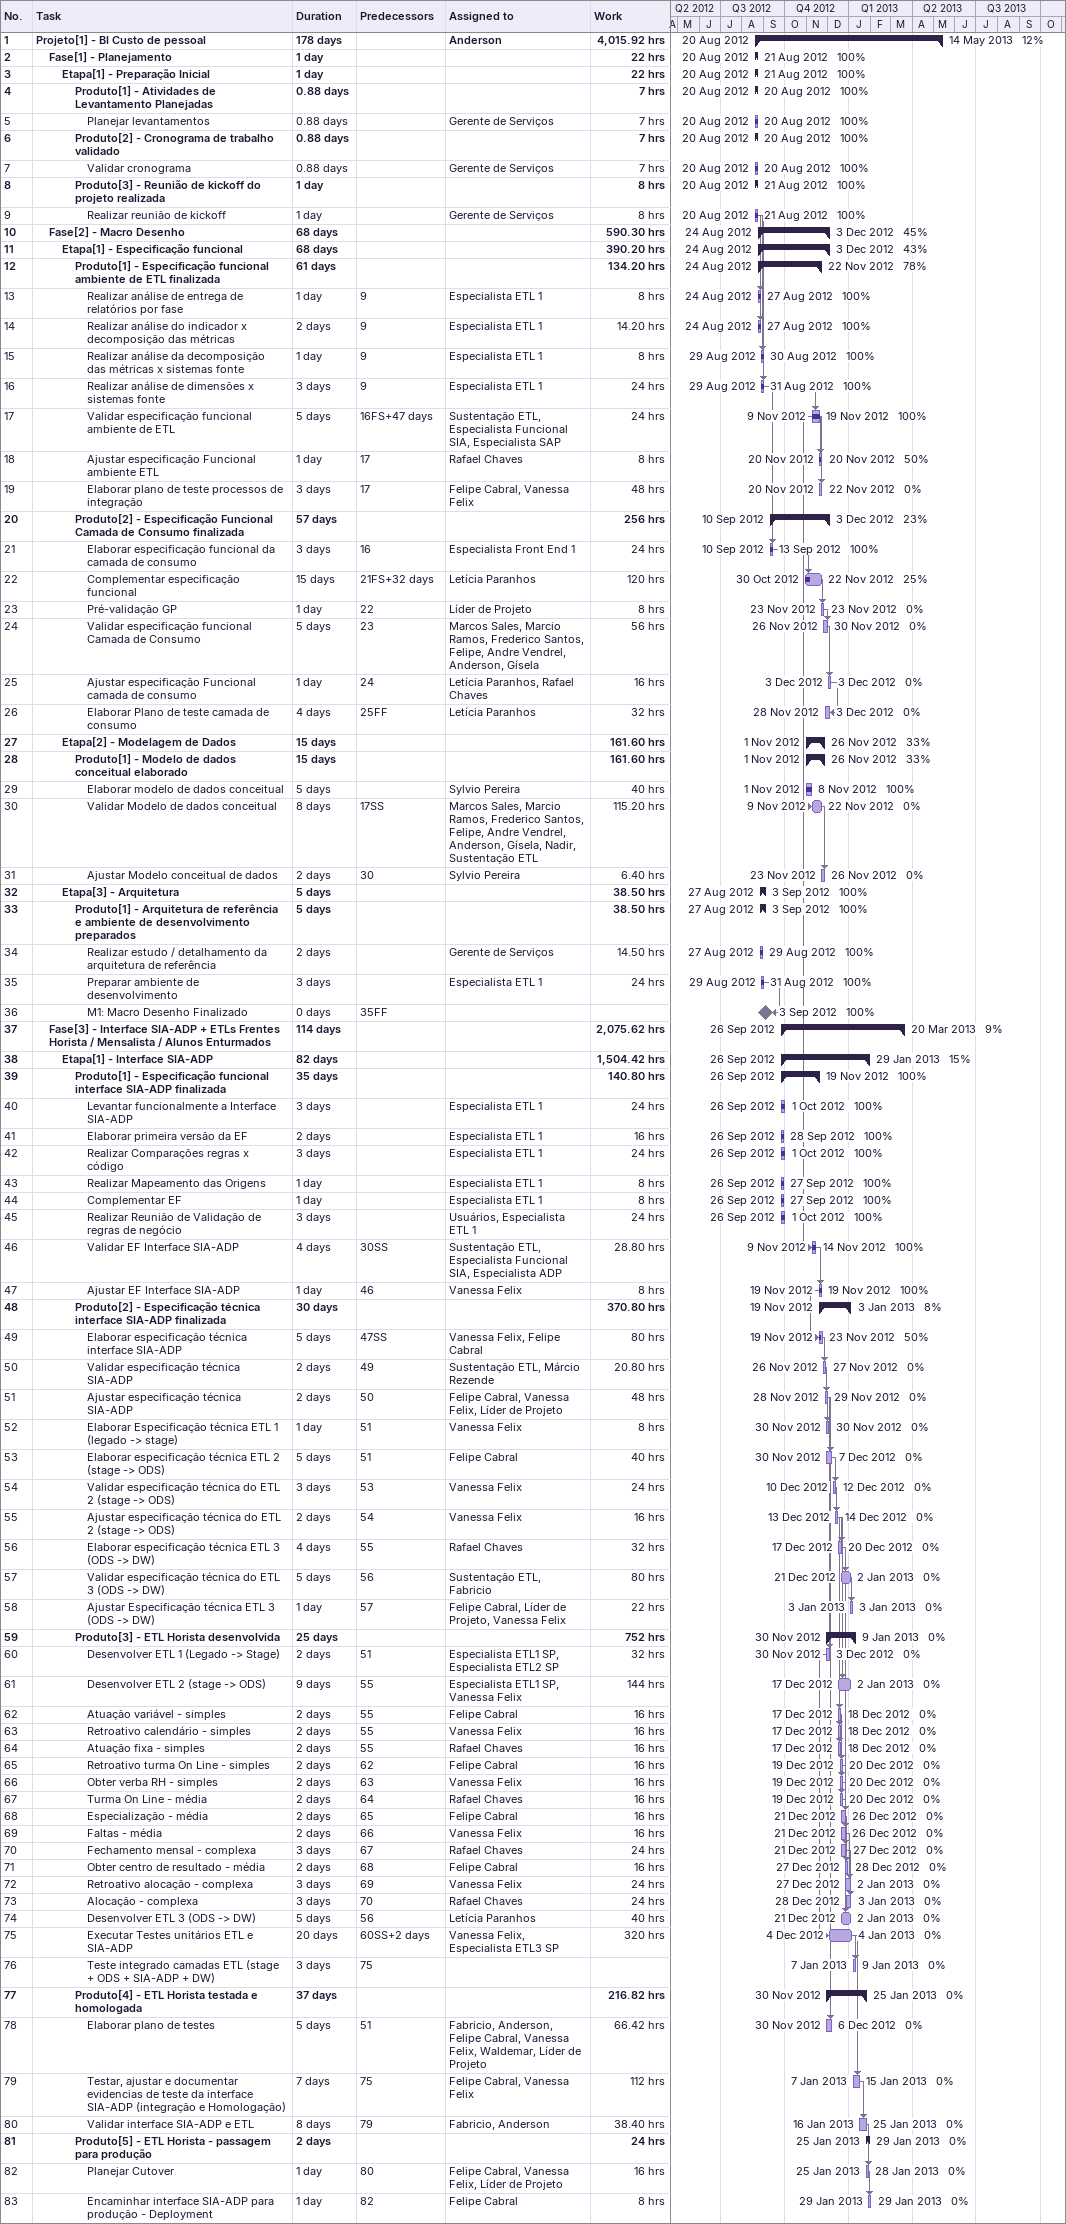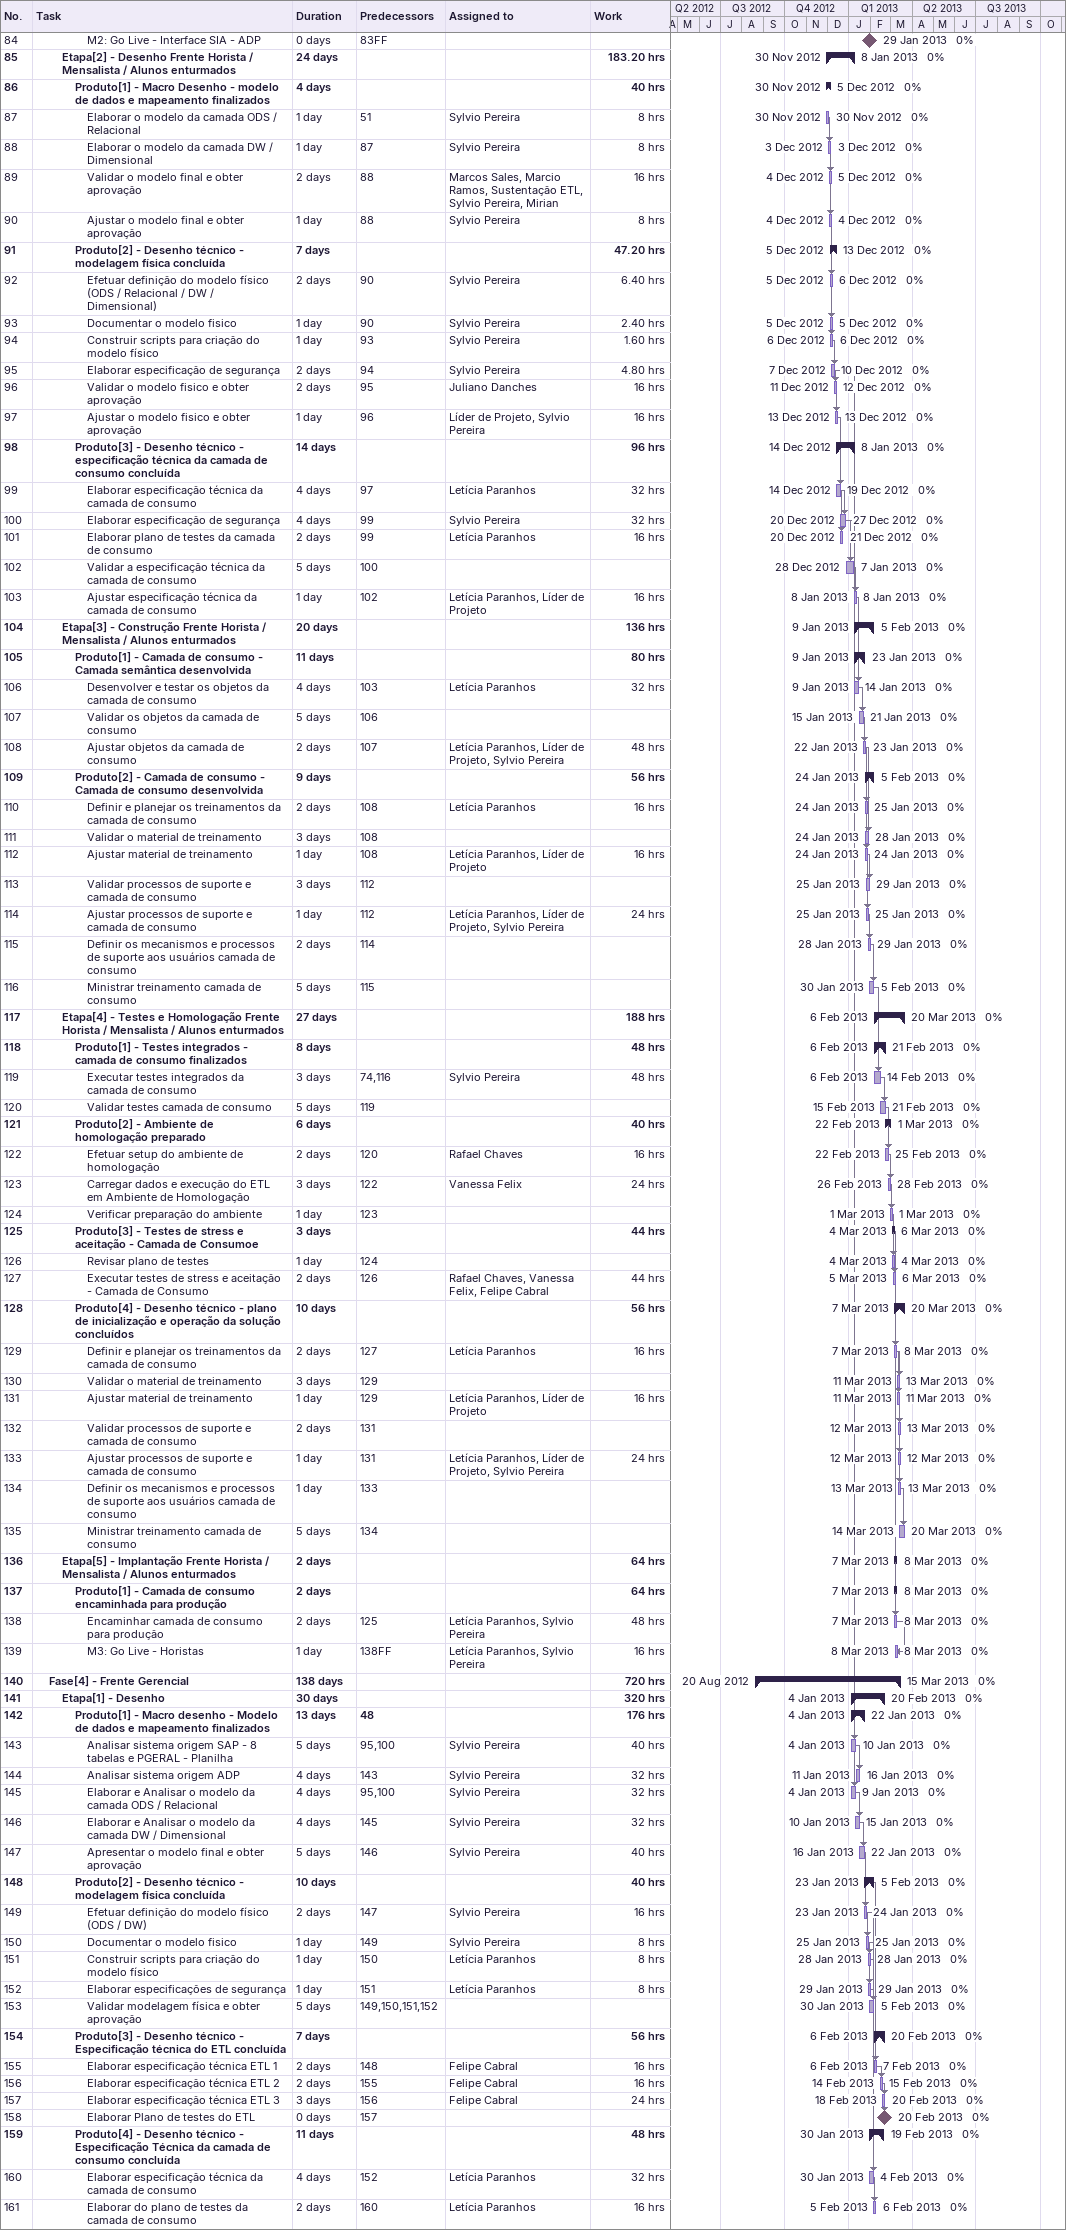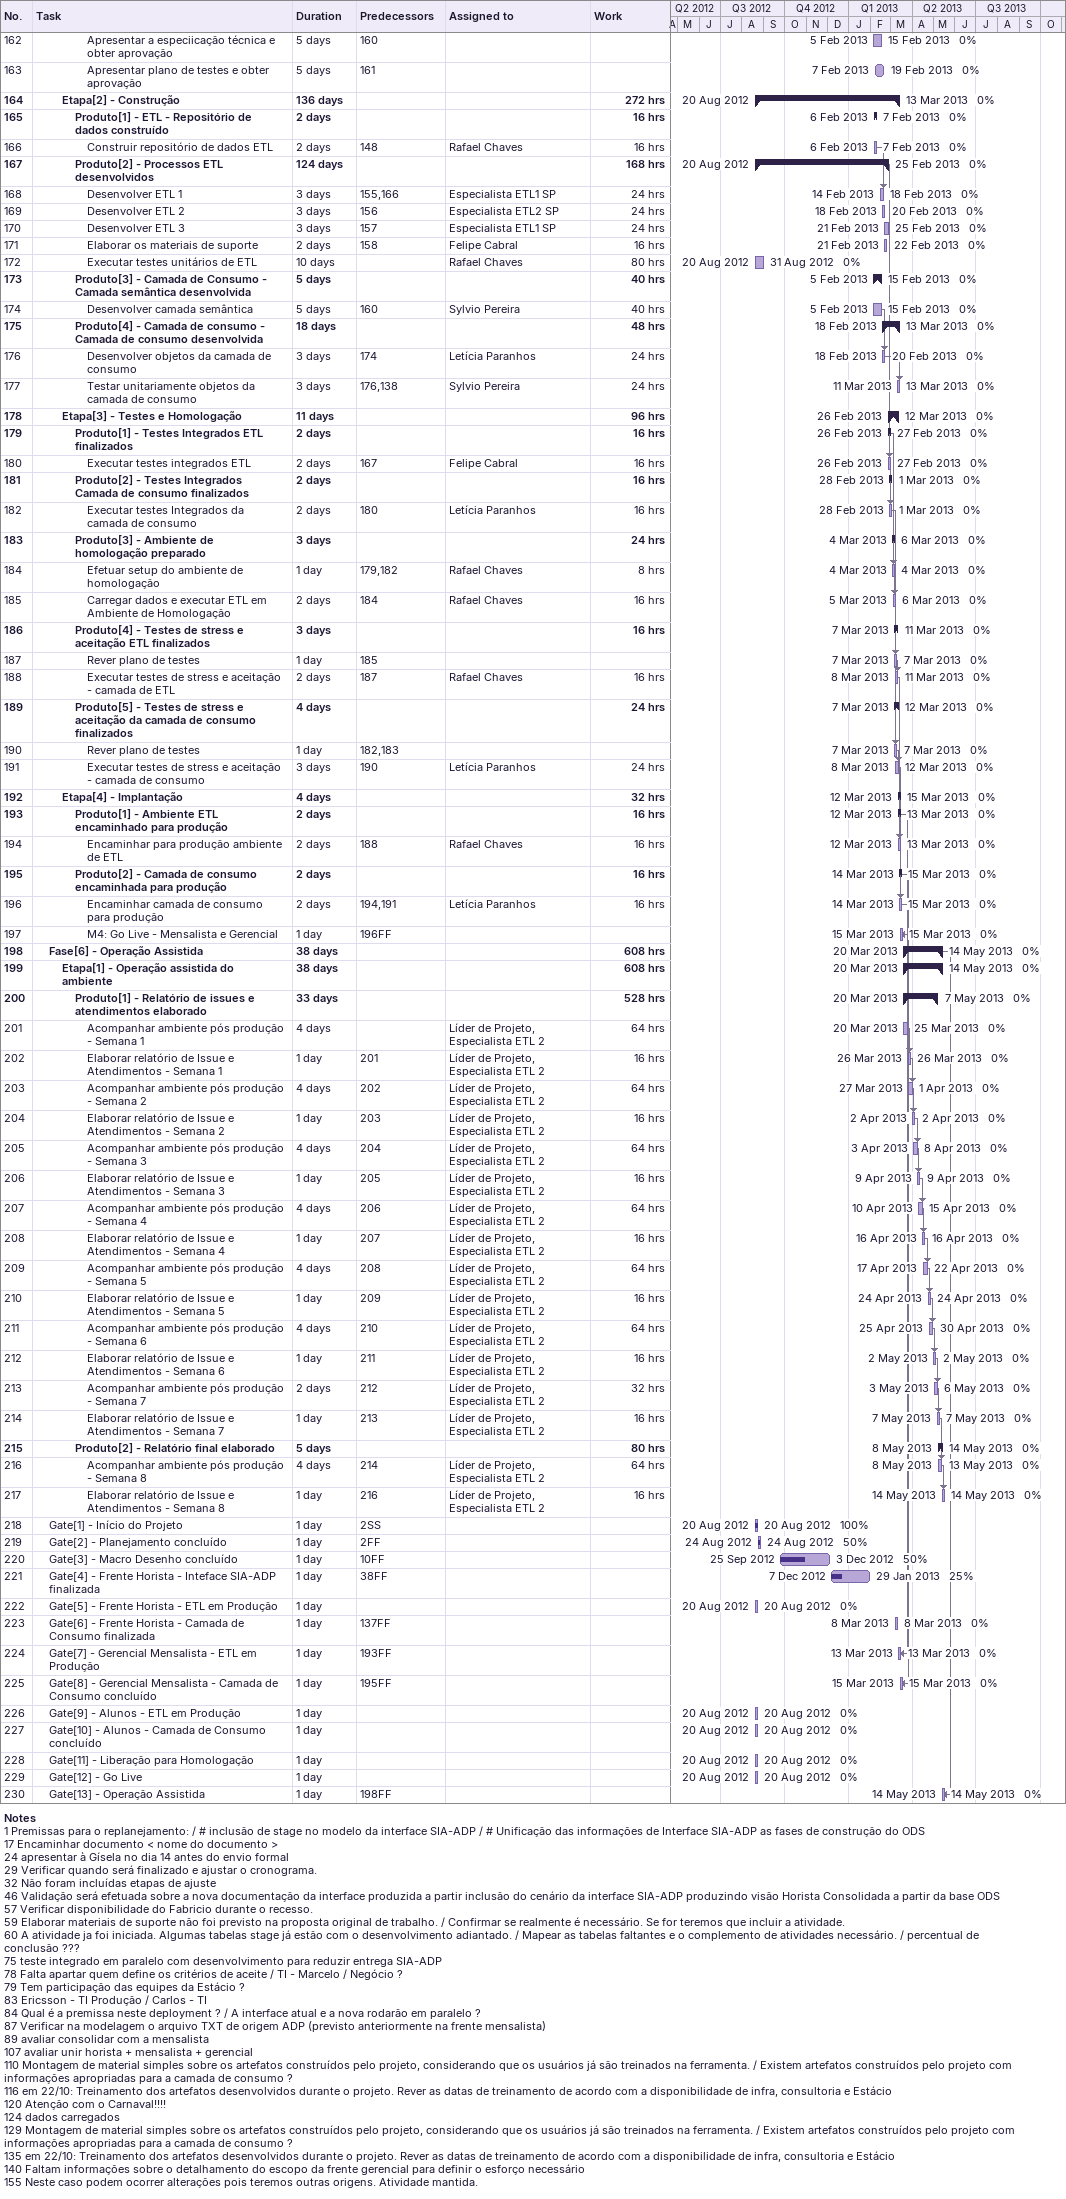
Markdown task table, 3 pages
| ID | Level | Task | Duration | Start | Finish | Predecessors | Resources | % complete | Work (h) |
|---|---|---|---|---|---|---|---|---|---|
| 1 | 1 | **Projeto[1] - BI Custo de pessoal** | 178d | 2012-08-20 | 2013-05-14 |  | Anderson | 12 | 4015.92 |
| 2 | 2 | **Fase[1] - Planejamento** | 1d | 2012-08-20 | 2012-08-21 |  |  | 100 | 22 |
| 3 | 3 | **Etapa[1] - Preparação Inicial** | 1d | 2012-08-20 | 2012-08-21 |  |  | 100 | 22 |
| 4 | 4 | **Produto[1] - Atividades de Levantamento Planejadas** | 0.88d | 2012-08-20 | 2012-08-20 |  |  | 100 | 7 |
| 5 | 5 | Planejar levantamentos | 0.88d | 2012-08-20 | 2012-08-20 |  | Gerente de Serviços | 100 | 7 |
| 6 | 4 | **Produto[2] - Cronograma de trabalho validado** | 0.88d | 2012-08-20 | 2012-08-20 |  |  | 100 | 7 |
| 7 | 5 | Validar cronograma | 0.88d | 2012-08-20 | 2012-08-20 |  | Gerente de Serviços | 100 | 7 |
| 8 | 4 | **Produto[3] - Reunião de kickoff do projeto realizada** | 1d | 2012-08-20 | 2012-08-21 |  |  | 100 | 8 |
| 9 | 5 | Realizar reunião de kickoff | 1d | 2012-08-20 | 2012-08-21 |  | Gerente de Serviços | 100 | 8 |
| 10 | 2 | **Fase[2] - Macro Desenho** | 68d | 2012-08-24 | 2012-12-03 |  |  | 45 | 590.30 |
| 11 | 3 | **Etapa[1] - Especificação funcional** | 68d | 2012-08-24 | 2012-12-03 |  |  | 43 | 390.20 |
| 12 | 4 | **Produto[1] - Especificação funcional ambiente de ETL finalizada** | 61d | 2012-08-24 | 2012-11-22 |  |  | 78 | 134.20 |
| 13 | 5 | Realizar análise de entrega de relatórios por fase | 1d | 2012-08-24 | 2012-08-27 | 9 | Especialista ETL 1 | 100 | 8 |
| 14 | 5 | Realizar análise do indicador x decomposição das métricas | 2d | 2012-08-24 | 2012-08-27 | 9 | Especialista ETL 1 | 100 | 14.20 |
| 15 | 5 | Realizar análise da decomposição das métricas x sistemas fonte | 1d | 2012-08-29 | 2012-08-30 | 9 | Especialista ETL 1 | 100 | 8 |
| 16 | 5 | Realizar análise de dimensões x sistemas fonte | 3d | 2012-08-29 | 2012-08-31 | 9 | Especialista ETL 1 | 100 | 24 |
| 17 | 5 | Validar especificação funcional ambiente de ETL | 5d | 2012-11-09 | 2012-11-19 | 16FS+47d | Sustentação ETL, Especialista Funcional SIA, Especialista SAP | 100 | 24 |
| 18 | 5 | Ajustar especificação Funcional ambiente ETL | 1d | 2012-11-20 | 2012-11-20 | 17 | Rafael Chaves | 50 | 8 |
| 19 | 5 | Elaborar plano de teste processos de integração | 3d | 2012-11-20 | 2012-11-22 | 17 | Felipe Cabral, Vanessa Felix | 0 | 48 |
| 20 | 4 | **Produto[2] - Especificação Funcional Camada de Consumo finalizada** | 57d | 2012-09-10 | 2012-12-03 |  |  | 23 | 256 |
| 21 | 5 | Elaborar especificação funcional da camada de consumo | 3d | 2012-09-10 | 2012-09-13 | 16 | Especialista Front End 1 | 100 | 24 |
| 22 | 5 | Complementar especificação funcional | 15d | 2012-10-30 | 2012-11-22 | 21FS+32d | Letícia Paranhos | 25 | 120 |
| 23 | 5 | Pré-validação GP | 1d | 2012-11-23 | 2012-11-23 | 22 | Líder de Projeto | 0 | 8 |
| 24 | 5 | Validar especificação funcional Camada de Consumo | 5d | 2012-11-26 | 2012-11-30 | 23 | Marcos Sales, Marcio Ramos, Frederico Santos, Felipe, Andre Vendrel, Anderson, Gísela | 0 | 56 |
| 25 | 5 | Ajustar especificação Funcional camada de consumo | 1d | 2012-12-03 | 2012-12-03 | 24 | Letícia Paranhos, Rafael Chaves | 0 | 16 |
| 26 | 5 | Elaborar Plano de teste camada de consumo | 4d | 2012-11-28 | 2012-12-03 | 25FF | Letícia Paranhos | 0 | 32 |
| 27 | 3 | **Etapa[2] - Modelagem de Dados** | 15d | 2012-11-01 | 2012-11-26 |  |  | 33 | 161.60 |
| 28 | 4 | **Produto[1] - Modelo de dados conceitual elaborado** | 15d | 2012-11-01 | 2012-11-26 |  |  | 33 | 161.60 |
| 29 | 5 | Elaborar modelo de dados conceitual | 5d | 2012-11-01 | 2012-11-08 |  | Sylvio Pereira | 100 | 40 |
| 30 | 5 | Validar Modelo de dados conceitual | 8d | 2012-11-09 | 2012-11-22 | 17SS | Marcos Sales, Marcio Ramos, Frederico Santos, Felipe, Andre Vendrel, Anderson, Gísela, Nadir, Sustentação ETL | 0 | 115.20 |
| 31 | 5 | Ajustar Modelo conceitual de dados | 2d | 2012-11-23 | 2012-11-26 | 30 | Sylvio Pereira | 0 | 6.40 |
| 32 | 3 | **Etapa[3] - Arquitetura** | 5d | 2012-08-27 | 2012-09-03 |  |  | 100 | 38.50 |
| 33 | 4 | **Produto[1] - Arquitetura de referência e ambiente de desenvolvimento preparados** | 5d | 2012-08-27 | 2012-09-03 |  |  | 100 | 38.50 |
| 34 | 5 | Realizar estudo / detalhamento da arquitetura de referência | 2d | 2012-08-27 | 2012-08-29 |  | Gerente de Serviços | 100 | 14.50 |
| 35 | 5 | Preparar ambiente de desenvolvimento | 3d | 2012-08-29 | 2012-08-31 |  | Especialista ETL 1 | 100 | 24 |
| 36 | 5 | M1: Macro Desenho Finalizado | 0d | 2012-09-03 | 2012-09-03 | 35FF |  | 100 |  |
| 37 | 2 | **Fase[3] - Interface SIA-ADP + ETLs Frentes Horista / Mensalista / Alunos Enturmados** | 114d | 2012-09-26 | 2013-03-20 |  |  | 9 | 2075.62 |
| 38 | 3 | **Etapa[1] - Interface SIA-ADP** | 82d | 2012-09-26 | 2013-01-29 |  |  | 15 | 1504.42 |
| 39 | 4 | **Produto[1] - Especificação funcional interface SIA-ADP finalizada** | 35d | 2012-09-26 | 2012-11-19 |  |  | 100 | 140.80 |
| 40 | 5 | Levantar funcionalmente a Interface SIA-ADP | 3d | 2012-09-26 | 2012-10-01 |  | Especialista ETL 1 | 100 | 24 |
| 41 | 5 | Elaborar primeira versão da EF | 2d | 2012-09-26 | 2012-09-28 |  | Especialista ETL 1 | 100 | 16 |
| 42 | 5 | Realizar Comparações regras x código | 3d | 2012-09-26 | 2012-10-01 |  | Especialista ETL 1 | 100 | 24 |
| 43 | 5 | Realizar Mapeamento das Origens | 1d | 2012-09-26 | 2012-09-27 |  | Especialista ETL 1 | 100 | 8 |
| 44 | 5 | Complementar EF | 1d | 2012-09-26 | 2012-09-27 |  | Especialista ETL 1 | 100 | 8 |
| 45 | 5 | Realizar Reunião de Validação de regras de negócio | 3d | 2012-09-26 | 2012-10-01 |  | Usuários, Especialista ETL 1 | 100 | 24 |
| 46 | 5 | Validar EF Interface SIA-ADP | 4d | 2012-11-09 | 2012-11-14 | 30SS | Sustentação ETL, Especialista Funcional SIA, Especialista ADP | 100 | 28.80 |
| 47 | 5 | Ajustar EF Interface SIA-ADP | 1d | 2012-11-19 | 2012-11-19 | 46 | Vanessa Felix | 100 | 8 |
| 48 | 4 | **Produto[2] - Especificação técnica interface SIA-ADP finalizada** | 30d | 2012-11-19 | 2013-01-03 |  |  | 8 | 370.80 |
| 49 | 5 | Elaborar especificação técnica interface SIA-ADP | 5d | 2012-11-19 | 2012-11-23 | 47SS | Vanessa Felix, Felipe Cabral | 50 | 80 |
| 50 | 5 | Validar especificação técnica SIA-ADP | 2d | 2012-11-26 | 2012-11-27 | 49 | Sustentação ETL, Márcio Rezende | 0 | 20.80 |
| 51 | 5 | Ajustar especificação técnica SIA-ADP | 2d | 2012-11-28 | 2012-11-29 | 50 | Felipe Cabral, Vanessa Felix, Líder de Projeto | 0 | 48 |
| 52 | 5 | Elaborar Especificação técnica ETL 1 (legado -> stage) | 1d | 2012-11-30 | 2012-11-30 | 51 | Vanessa Felix | 0 | 8 |
| 53 | 5 | Elaborar especificação técnica ETL 2 (stage -> ODS) | 5d | 2012-11-30 | 2012-12-07 | 51 | Felipe Cabral | 0 | 40 |
| 54 | 5 | Validar especificação técnica do ETL 2 (stage -> ODS) | 3d | 2012-12-10 | 2012-12-12 | 53 | Vanessa Felix | 0 | 24 |
| 55 | 5 | Ajustar especificação técnica do ETL 2 (stage -> ODS) | 2d | 2012-12-13 | 2012-12-14 | 54 | Vanessa Felix | 0 | 16 |
| 56 | 5 | Elaborar especificação técnica ETL 3 (ODS -> DW) | 4d | 2012-12-17 | 2012-12-20 | 55 | Rafael Chaves | 0 | 32 |
| 57 | 5 | Validar especificação técnica do ETL 3 (ODS -> DW) | 5d | 2012-12-21 | 2013-01-02 | 56 | Sustentação ETL, Fabricio | 0 | 80 |
| 58 | 5 | Ajustar Especificação técnica ETL 3 (ODS -> DW) | 1d | 2013-01-03 | 2013-01-03 | 57 | Felipe Cabral, Líder de Projeto, Vanessa Felix | 0 | 22 |
| 59 | 4 | **Produto[3] - ETL Horista desenvolvida** | 25d | 2012-11-30 | 2013-01-09 |  |  | 0 | 752 |
| 60 | 5 | Desenvolver ETL 1 (Legado -> Stage) | 2d | 2012-11-30 | 2012-12-03 | 51 | Especialista ETL1 SP, Especialista ETL2 SP | 0 | 32 |
| 61 | 5 | Desenvolver ETL 2 (stage -> ODS) | 9d | 2012-12-17 | 2013-01-02 | 55 | Especialista ETL1 SP, Vanessa Felix | 0 | 144 |
| 62 | 5 | Atuação variável - simples | 2d | 2012-12-17 | 2012-12-18 | 55 | Felipe Cabral | 0 | 16 |
| 63 | 5 | Retroativo calendário - simples | 2d | 2012-12-17 | 2012-12-18 | 55 | Vanessa Felix | 0 | 16 |
| 64 | 5 | Atuação fixa - simples | 2d | 2012-12-17 | 2012-12-18 | 55 | Rafael Chaves | 0 | 16 |
| 65 | 5 | Retroativo turma On Line - simples | 2d | 2012-12-19 | 2012-12-20 | 62 | Felipe Cabral | 0 | 16 |
| 66 | 5 | Obter verba RH - simples | 2d | 2012-12-19 | 2012-12-20 | 63 | Vanessa Felix | 0 | 16 |
| 67 | 5 | Turma On Line - média | 2d | 2012-12-19 | 2012-12-20 | 64 | Rafael Chaves | 0 | 16 |
| 68 | 5 | Especialização - média | 2d | 2012-12-21 | 2012-12-26 | 65 | Felipe Cabral | 0 | 16 |
| 69 | 5 | Faltas - média | 2d | 2012-12-21 | 2012-12-26 | 66 | Vanessa Felix | 0 | 16 |
| 70 | 5 | Fechamento mensal - complexa | 3d | 2012-12-21 | 2012-12-27 | 67 | Rafael Chaves | 0 | 24 |
| 71 | 5 | Obter centro de resultado - média | 2d | 2012-12-27 | 2012-12-28 | 68 | Felipe Cabral | 0 | 16 |
| 72 | 5 | Retroativo alocação - complexa | 3d | 2012-12-27 | 2013-01-02 | 69 | Vanessa Felix | 0 | 24 |
| 73 | 5 | Alocação - complexa | 3d | 2012-12-28 | 2013-01-03 | 70 | Rafael Chaves | 0 | 24 |
| 74 | 5 | Desenvolver ETL 3 (ODS -> DW) | 5d | 2012-12-21 | 2013-01-02 | 56 | Letícia Paranhos | 0 | 40 |
| 75 | 5 | Executar Testes unitários ETL e SIA-ADP | 20d | 2012-12-04 | 2013-01-04 | 60SS+2d | Vanessa Felix, Especialista ETL3 SP | 0 | 320 |
| 76 | 5 | Teste integrado camadas ETL (stage + ODS + SIA-ADP + DW) | 3d | 2013-01-07 | 2013-01-09 | 75 |  | 0 |  |
| 77 | 4 | **Produto[4] - ETL Horista testada e homologada** | 37d | 2012-11-30 | 2013-01-25 |  |  | 0 | 216.82 |
| 78 | 5 | Elaborar plano de testes | 5d | 2012-11-30 | 2012-12-06 | 51 | Fabricio, Anderson, Felipe Cabral, Vanessa Felix, Waldemar, Líder de Projeto | 0 | 66.42 |
| 79 | 5 | Testar, ajustar e documentar evidencias de teste da interface SIA-ADP (integração e Homologação) | 7d | 2013-01-07 | 2013-01-15 | 75 | Felipe Cabral, Vanessa Felix | 0 | 112 |
| 80 | 5 | Validar interface SIA-ADP e ETL | 8d | 2013-01-16 | 2013-01-25 | 79 | Fabricio, Anderson | 0 | 38.40 |
| 81 | 4 | **Produto[5] - ETL Horista - passagem para produção** | 2d | 2013-01-25 | 2013-01-29 |  |  | 0 | 24 |
| 82 | 5 | Planejar Cutover | 1d | 2013-01-25 | 2013-01-28 | 80 | Felipe Cabral, Vanessa Felix, Líder de Projeto | 0 | 16 |
| 83 | 5 | Encaminhar interface SIA-ADP para produção - Deployment | 1d | 2013-01-29 | 2013-01-29 | 82 | Felipe Cabral | 0 | 8 |
| 84 | 5 | M2: Go Live - Interface SIA - ADP | 0d | 2013-01-29 | 2013-01-29 | 83FF |  | 0 |  |
| 85 | 3 | **Etapa[2] - Desenho Frente Horista / Mensalista / Alunos enturmados** | 24d | 2012-11-30 | 2013-01-08 |  |  | 0 | 183.20 |
| 86 | 4 | **Produto[1] - Macro Desenho - modelo de dados e mapeamento finalizados** | 4d | 2012-11-30 | 2012-12-05 |  |  | 0 | 40 |
| 87 | 5 | Elaborar o modelo da camada ODS / Relacional | 1d | 2012-11-30 | 2012-11-30 | 51 | Sylvio Pereira | 0 | 8 |
| 88 | 5 | Elaborar o modelo da camada DW / Dimensional | 1d | 2012-12-03 | 2012-12-03 | 87 | Sylvio Pereira | 0 | 8 |
| 89 | 5 | Validar o modelo final e obter aprovação | 2d | 2012-12-04 | 2012-12-05 | 88 | Marcos Sales, Marcio Ramos, Sustentação ETL, Sylvio Pereira, Mirian | 0 | 16 |
| 90 | 5 | Ajustar o modelo final e obter aprovação | 1d | 2012-12-04 | 2012-12-04 | 88 | Sylvio Pereira | 0 | 8 |
| 91 | 4 | **Produto[2] - Desenho técnico - modelagem física concluída** | 7d | 2012-12-05 | 2012-12-13 |  |  | 0 | 47.20 |
| 92 | 5 | Efetuar definição do modelo físico (ODS / Relacional / DW / Dimensional) | 2d | 2012-12-05 | 2012-12-06 | 90 | Sylvio Pereira | 0 | 6.40 |
| 93 | 5 | Documentar o modelo fisico | 1d | 2012-12-05 | 2012-12-05 | 90 | Sylvio Pereira | 0 | 2.40 |
| 94 | 5 | Construir scripts para criação do modelo físico | 1d | 2012-12-06 | 2012-12-06 | 93 | Sylvio Pereira | 0 | 1.60 |
| 95 | 5 | Elaborar especificação de segurança | 2d | 2012-12-07 | 2012-12-10 | 94 | Sylvio Pereira | 0 | 4.80 |
| 96 | 5 | Validar o modelo fisico e obter aprovação | 2d | 2012-12-11 | 2012-12-12 | 95 | Juliano Danches | 0 | 16 |
| 97 | 5 | Ajustar o modelo fisico e obter aprovação | 1d | 2012-12-13 | 2012-12-13 | 96 | Líder de Projeto, Sylvio Pereira | 0 | 16 |
| 98 | 4 | **Produto[3] - Desenho técnico - especificação técnica da camada de consumo concluída** | 14d | 2012-12-14 | 2013-01-08 |  |  | 0 | 96 |
| 99 | 5 | Elaborar especificação técnica da camada de consumo | 4d | 2012-12-14 | 2012-12-19 | 97 | Letícia Paranhos | 0 | 32 |
| 100 | 5 | Elaborar especificação de segurança | 4d | 2012-12-20 | 2012-12-27 | 99 | Sylvio Pereira | 0 | 32 |
| 101 | 5 | Elaborar plano de testes da camada de consumo | 2d | 2012-12-20 | 2012-12-21 | 99 | Letícia Paranhos | 0 | 16 |
| 102 | 5 | Validar a especificação técnica da camada de consumo | 5d | 2012-12-28 | 2013-01-07 | 100 |  | 0 |  |
| 103 | 5 | Ajustar especificação técnica da camada de consumo | 1d | 2013-01-08 | 2013-01-08 | 102 | Letícia Paranhos, Líder de Projeto | 0 | 16 |
| 104 | 3 | **Etapa[3] - Construção Frente Horista / Mensalista / Alunos enturmados** | 20d | 2013-01-09 | 2013-02-05 |  |  | 0 | 136 |
| 105 | 4 | **Produto[1] - Camada de consumo - Camada semântica desenvolvida** | 11d | 2013-01-09 | 2013-01-23 |  |  | 0 | 80 |
| 106 | 5 | Desenvolver e testar os objetos da camada de consumo | 4d | 2013-01-09 | 2013-01-14 | 103 | Letícia Paranhos | 0 | 32 |
| 107 | 5 | Validar os objetos da camada de consumo | 5d | 2013-01-15 | 2013-01-21 | 106 |  | 0 |  |
| 108 | 5 | Ajustar objetos da camada de consumo | 2d | 2013-01-22 | 2013-01-23 | 107 | Letícia Paranhos, Líder de Projeto, Sylvio Pereira | 0 | 48 |
| 109 | 4 | **Produto[2] - Camada de consumo - Camada de consumo desenvolvida** | 9d | 2013-01-24 | 2013-02-05 |  |  | 0 | 56 |
| 110 | 5 | Definir e planejar os treinamentos da camada de consumo | 2d | 2013-01-24 | 2013-01-25 | 108 | Letícia Paranhos | 0 | 16 |
| 111 | 5 | Validar o material de treinamento | 3d | 2013-01-24 | 2013-01-28 | 108 |  | 0 |  |
| 112 | 5 | Ajustar material de treinamento | 1d | 2013-01-24 | 2013-01-24 | 108 | Letícia Paranhos, Líder de Projeto | 0 | 16 |
| 113 | 5 | Validar processos de suporte e camada de consumo | 3d | 2013-01-25 | 2013-01-29 | 112 |  | 0 |  |
| 114 | 5 | Ajustar processos de suporte e camada de consumo | 1d | 2013-01-25 | 2013-01-25 | 112 | Letícia Paranhos, Líder de Projeto, Sylvio Pereira | 0 | 24 |
| 115 | 5 | Definir os mecanismos e processos de suporte aos usuários camada de consumo | 2d | 2013-01-28 | 2013-01-29 | 114 |  | 0 |  |
| 116 | 5 | Ministrar treinamento camada de consumo | 5d | 2013-01-30 | 2013-02-05 | 115 |  | 0 |  |
| 117 | 3 | **Etapa[4] - Testes e Homologação Frente Horista / Mensalista / Alunos enturmados** | 27d | 2013-02-06 | 2013-03-20 |  |  | 0 | 188 |
| 118 | 4 | **Produto[1] - Testes integrados - camada de consumo finalizados** | 8d | 2013-02-06 | 2013-02-21 |  |  | 0 | 48 |
| 119 | 5 | Executar testes integrados da camada de consumo | 3d | 2013-02-06 | 2013-02-14 | 74, 116 | Sylvio Pereira | 0 | 48 |
| 120 | 5 | Validar testes camada de consumo | 5d | 2013-02-15 | 2013-02-21 | 119 |  | 0 |  |
| 121 | 4 | **Produto[2] - Ambiente de homologação preparado** | 6d | 2013-02-22 | 2013-03-01 |  |  | 0 | 40 |
| 122 | 5 | Efetuar setup do ambiente de homologação | 2d | 2013-02-22 | 2013-02-25 | 120 | Rafael Chaves | 0 | 16 |
| 123 | 5 | Carregar dados e execução do ETL em Ambiente de Homologação | 3d | 2013-02-26 | 2013-02-28 | 122 | Vanessa Felix | 0 | 24 |
| 124 | 5 | Verificar preparação do ambiente | 1d | 2013-03-01 | 2013-03-01 | 123 |  | 0 |  |
| 125 | 4 | **Produto[3] - Testes de stress e aceitação - Camada de Consumoe** | 3d | 2013-03-04 | 2013-03-06 |  |  | 0 | 44 |
| 126 | 5 | Revisar plano de testes | 1d | 2013-03-04 | 2013-03-04 | 124 |  | 0 |  |
| 127 | 5 | Executar testes de stress e aceitação - Camada de Consumo | 2d | 2013-03-05 | 2013-03-06 | 126 | Rafael Chaves, Vanessa Felix, Felipe Cabral | 0 | 44 |
| 128 | 4 | **Produto[4] - Desenho técnico - plano de inicialização e operação da solução concluídos** | 10d | 2013-03-07 | 2013-03-20 |  |  | 0 | 56 |
| 129 | 5 | Definir e planejar os treinamentos da camada de consumo | 2d | 2013-03-07 | 2013-03-08 | 127 | Letícia Paranhos | 0 | 16 |
| 130 | 5 | Validar o material de treinamento | 3d | 2013-03-11 | 2013-03-13 | 129 |  | 0 |  |
| 131 | 5 | Ajustar material de treinamento | 1d | 2013-03-11 | 2013-03-11 | 129 | Letícia Paranhos, Líder de Projeto | 0 | 16 |
| 132 | 5 | Validar processos de suporte e camada de consumo | 2d | 2013-03-12 | 2013-03-13 | 131 |  | 0 |  |
| 133 | 5 | Ajustar processos de suporte e camada de consumo | 1d | 2013-03-12 | 2013-03-12 | 131 | Letícia Paranhos, Líder de Projeto, Sylvio Pereira | 0 | 24 |
| 134 | 5 | Definir os mecanismos e processos de suporte aos usuários camada de consumo | 1d | 2013-03-13 | 2013-03-13 | 133 |  | 0 |  |
| 135 | 5 | Ministrar treinamento camada de consumo | 5d | 2013-03-14 | 2013-03-20 | 134 |  | 0 |  |
| 136 | 3 | **Etapa[5] - Implantação Frente Horista / Mensalista / Alunos enturmados** | 2d | 2013-03-07 | 2013-03-08 |  |  | 0 | 64 |
| 137 | 4 | **Produto[1] - Camada de consumo encaminhada para produção** | 2d | 2013-03-07 | 2013-03-08 |  |  | 0 | 64 |
| 138 | 5 | Encaminhar camada de consumo para produção | 2d | 2013-03-07 | 2013-03-08 | 125 | Letícia Paranhos, Sylvio Pereira | 0 | 48 |
| 139 | 5 | M3: Go Live - Horistas | 1d | 2013-03-08 | 2013-03-08 | 138FF | Letícia Paranhos, Sylvio Pereira | 0 | 16 |
| 140 | 2 | **Fase[4] - Frente Gerencial** | 138d | 2012-08-20 | 2013-03-15 |  |  | 0 | 720 |
| 141 | 3 | **Etapa[1] - Desenho** | 30d | 2013-01-04 | 2013-02-20 |  |  | 0 | 320 |
| 142 | 4 | **Produto[1] - Macro desenho - Modelo de dados e mapeamento finalizados** | 13d | 2013-01-04 | 2013-01-22 | 48 |  | 0 | 176 |
| 143 | 5 | Analisar sistema origem SAP - 8 tabelas e PGERAL - Planilha | 5d | 2013-01-04 | 2013-01-10 | 95, 100 | Sylvio Pereira | 0 | 40 |
| 144 | 5 | Analisar sistema origem ADP | 4d | 2013-01-11 | 2013-01-16 | 143 | Sylvio Pereira | 0 | 32 |
| 145 | 5 | Elaborar e Analisar o modelo da camada ODS / Relacional | 4d | 2013-01-04 | 2013-01-09 | 95, 100 | Sylvio Pereira | 0 | 32 |
| 146 | 5 | Elaborar e Analisar o modelo da camada DW / Dimensional | 4d | 2013-01-10 | 2013-01-15 | 145 | Sylvio Pereira | 0 | 32 |
| 147 | 5 | Apresentar o modelo final e obter aprovação | 5d | 2013-01-16 | 2013-01-22 | 146 | Sylvio Pereira | 0 | 40 |
| 148 | 4 | **Produto[2] - Desenho técnico - modelagem física concluída** | 10d | 2013-01-23 | 2013-02-05 |  |  | 0 | 40 |
| 149 | 5 | Efetuar definição do modelo físico (ODS / DW) | 2d | 2013-01-23 | 2013-01-24 | 147 | Sylvio Pereira | 0 | 16 |
| 150 | 5 | Documentar o modelo fisico | 1d | 2013-01-25 | 2013-01-25 | 149 | Sylvio Pereira | 0 | 8 |
| 151 | 5 | Construir scripts para criação do modelo físico | 1d | 2013-01-28 | 2013-01-28 | 150 | Letícia Paranhos | 0 | 8 |
| 152 | 5 | Elaborar especificações de segurança | 1d | 2013-01-29 | 2013-01-29 | 151 | Letícia Paranhos | 0 | 8 |
| 153 | 5 | Validar modelagem física e obter aprovação | 5d | 2013-01-30 | 2013-02-05 | 149, 150, 151, 152 |  | 0 |  |
| 154 | 4 | **Produto[3] - Desenho técnico - Especificação técnica do ETL concluída** | 7d | 2013-02-06 | 2013-02-20 |  |  | 0 | 56 |
| 155 | 5 | Elaborar especificação técnica ETL 1 | 2d | 2013-02-06 | 2013-02-07 | 148 | Felipe Cabral | 0 | 16 |
| 156 | 5 | Elaborar especificação técnica ETL 2 | 2d | 2013-02-14 | 2013-02-15 | 155 | Felipe Cabral | 0 | 16 |
| 157 | 5 | Elaborar especificação técnica ETL 3 | 3d | 2013-02-18 | 2013-02-20 | 156 | Felipe Cabral | 0 | 24 |
| 158 | 5 | Elaborar Plano de testes do ETL | 0d | 2013-02-20 | 2013-02-20 | 157 |  | 0 |  |
| 159 | 4 | **Produto[4] - Desenho técnico - Especificação Técnica da camada de consumo concluída** | 11d | 2013-01-30 | 2013-02-19 |  |  | 0 | 48 |
| 160 | 5 | Elaborar especificação técnica da camada de consumo | 4d | 2013-01-30 | 2013-02-04 | 152 | Letícia Paranhos | 0 | 32 |
| 161 | 5 | Elaborar do plano de testes da camada de consumo | 2d | 2013-02-05 | 2013-02-06 | 160 | Letícia Paranhos | 0 | 16 |
| 162 | 5 | Apresentar a especiicação técnica e obter aprovação | 5d | 2013-02-05 | 2013-02-15 | 160 |  | 0 |  |
| 163 | 5 | Apresentar plano de testes e obter aprovação | 5d | 2013-02-07 | 2013-02-19 | 161 |  | 0 |  |
| 164 | 3 | **Etapa[2] - Construção** | 136d | 2012-08-20 | 2013-03-13 |  |  | 0 | 272 |
| 165 | 4 | **Produto[1] - ETL - Repositório de dados construído** | 2d | 2013-02-06 | 2013-02-07 |  |  | 0 | 16 |
| 166 | 5 | Construir repositório de dados ETL | 2d | 2013-02-06 | 2013-02-07 | 148 | Rafael Chaves | 0 | 16 |
| 167 | 4 | **Produto[2] - Processos ETL desenvolvidos** | 124d | 2012-08-20 | 2013-02-25 |  |  | 0 | 168 |
| 168 | 5 | Desenvolver ETL 1 | 3d | 2013-02-14 | 2013-02-18 | 155, 166 | Especialista ETL1 SP | 0 | 24 |
| 169 | 5 | Desenvolver ETL 2 | 3d | 2013-02-18 | 2013-02-20 | 156 | Especialista ETL2 SP | 0 | 24 |
| 170 | 5 | Desenvolver ETL 3 | 3d | 2013-02-21 | 2013-02-25 | 157 | Especialista ETL1 SP | 0 | 24 |
| 171 | 5 | Elaborar os materiais de suporte | 2d | 2013-02-21 | 2013-02-22 | 158 | Felipe Cabral | 0 | 16 |
| 172 | 5 | Executar testes unitários de ETL | 10d | 2012-08-20 | 2012-08-31 |  | Rafael Chaves | 0 | 80 |
| 173 | 4 | **Produto[3] - Camada de Consumo - Camada semântica desenvolvida** | 5d | 2013-02-05 | 2013-02-15 |  |  | 0 | 40 |
| 174 | 5 | Desenvolver camada semântica | 5d | 2013-02-05 | 2013-02-15 | 160 | Sylvio Pereira | 0 | 40 |
| 175 | 4 | **Produto[4] - Camada de consumo - Camada de consumo desenvolvida** | 18d | 2013-02-18 | 2013-03-13 |  |  | 0 | 48 |
| 176 | 5 | Desenvolver objetos da camada de consumo | 3d | 2013-02-18 | 2013-02-20 | 174 | Letícia Paranhos | 0 | 24 |
| 177 | 5 | Testar unitariamente objetos da camada de consumo | 3d | 2013-03-11 | 2013-03-13 | 176, 138 | Sylvio Pereira | 0 | 24 |
| 178 | 3 | **Etapa[3] - Testes e Homologação** | 11d | 2013-02-26 | 2013-03-12 |  |  | 0 | 96 |
| 179 | 4 | **Produto[1] - Testes Integrados ETL finalizados** | 2d | 2013-02-26 | 2013-02-27 |  |  | 0 | 16 |
| 180 | 5 | Executar testes integrados ETL | 2d | 2013-02-26 | 2013-02-27 | 167 | Felipe Cabral | 0 | 16 |
| 181 | 4 | **Produto[2] - Testes Integrados Camada de consumo finalizados** | 2d | 2013-02-28 | 2013-03-01 |  |  | 0 | 16 |
| 182 | 5 | Executar testes Integrados da camada de consumo | 2d | 2013-02-28 | 2013-03-01 | 180 | Letícia Paranhos | 0 | 16 |
| 183 | 4 | **Produto[3] - Ambiente de homologação preparado** | 3d | 2013-03-04 | 2013-03-06 |  |  | 0 | 24 |
| 184 | 5 | Efetuar setup do ambiente de homologação | 1d | 2013-03-04 | 2013-03-04 | 179, 182 | Rafael Chaves | 0 | 8 |
| 185 | 5 | Carregar dados e executar ETL em Ambiente de Homologação | 2d | 2013-03-05 | 2013-03-06 | 184 | Rafael Chaves | 0 | 16 |
| 186 | 4 | **Produto[4] - Testes de stress e aceitação ETL finalizados** | 3d | 2013-03-07 | 2013-03-11 |  |  | 0 | 16 |
| 187 | 5 | Rever plano de testes | 1d | 2013-03-07 | 2013-03-07 | 185 |  | 0 |  |
| 188 | 5 | Executar testes de stress e aceitação - camada de ETL | 2d | 2013-03-08 | 2013-03-11 | 187 | Rafael Chaves | 0 | 16 |
| 189 | 4 | **Produto[5] - Testes de stress e aceitação da camada de consumo finalizados** | 4d | 2013-03-07 | 2013-03-12 |  |  | 0 | 24 |
| 190 | 5 | Rever plano de testes | 1d | 2013-03-07 | 2013-03-07 | 182, 183 |  | 0 |  |
| 191 | 5 | Executar testes de stress e aceitação - camada de consumo | 3d | 2013-03-08 | 2013-03-12 | 190 | Letícia Paranhos | 0 | 24 |
| 192 | 3 | **Etapa[4] - Implantação** | 4d | 2013-03-12 | 2013-03-15 |  |  | 0 | 32 |
| 193 | 4 | **Produto[1] - Ambiente ETL encaminhado para produção** | 2d | 2013-03-12 | 2013-03-13 |  |  | 0 | 16 |
| 194 | 5 | Encaminhar para produção ambiente de ETL | 2d | 2013-03-12 | 2013-03-13 | 188 | Rafael Chaves | 0 | 16 |
| 195 | 4 | **Produto[2] - Camada de consumo encaminhada para produção** | 2d | 2013-03-14 | 2013-03-15 |  |  | 0 | 16 |
| 196 | 5 | Encaminhar camada de consumo para produção | 2d | 2013-03-14 | 2013-03-15 | 194, 191 | Letícia Paranhos | 0 | 16 |
| 197 | 5 | M4: Go Live - Mensalista e Gerencial | 1d | 2013-03-15 | 2013-03-15 | 196FF |  | 0 |  |
| 198 | 2 | **Fase[6] - Operação Assistida** | 38d | 2013-03-20 | 2013-05-14 |  |  | 0 | 608 |
| 199 | 3 | **Etapa[1] - Operação assistida do ambiente** | 38d | 2013-03-20 | 2013-05-14 |  |  | 0 | 608 |
| 200 | 4 | **Produto[1] - Relatório de issues e atendimentos elaborado** | 33d | 2013-03-20 | 2013-05-07 |  |  | 0 | 528 |
| 201 | 5 | Acompanhar ambiente pós produção - Semana 1 | 4d | 2013-03-20 | 2013-03-25 |  | Líder de Projeto, Especialista ETL 2 | 0 | 64 |
| 202 | 5 | Elaborar relatório de Issue e Atendimentos - Semana 1 | 1d | 2013-03-26 | 2013-03-26 | 201 | Líder de Projeto, Especialista ETL 2 | 0 | 16 |
| 203 | 5 | Acompanhar ambiente pós produção - Semana 2 | 4d | 2013-03-27 | 2013-04-01 | 202 | Líder de Projeto, Especialista ETL 2 | 0 | 64 |
| 204 | 5 | Elaborar relatório de Issue e Atendimentos - Semana 2 | 1d | 2013-04-02 | 2013-04-02 | 203 | Líder de Projeto, Especialista ETL 2 | 0 | 16 |
| 205 | 5 | Acompanhar ambiente pós produção - Semana 3 | 4d | 2013-04-03 | 2013-04-08 | 204 | Líder de Projeto, Especialista ETL 2 | 0 | 64 |
| 206 | 5 | Elaborar relatório de Issue e Atendimentos - Semana 3 | 1d | 2013-04-09 | 2013-04-09 | 205 | Líder de Projeto, Especialista ETL 2 | 0 | 16 |
| 207 | 5 | Acompanhar ambiente pós produção - Semana 4 | 4d | 2013-04-10 | 2013-04-15 | 206 | Líder de Projeto, Especialista ETL 2 | 0 | 64 |
| 208 | 5 | Elaborar relatório de Issue e Atendimentos - Semana 4 | 1d | 2013-04-16 | 2013-04-16 | 207 | Líder de Projeto, Especialista ETL 2 | 0 | 16 |
| 209 | 5 | Acompanhar ambiente pós produção - Semana 5 | 4d | 2013-04-17 | 2013-04-22 | 208 | Líder de Projeto, Especialista ETL 2 | 0 | 64 |
| 210 | 5 | Elaborar relatório de Issue e Atendimentos - Semana 5 | 1d | 2013-04-24 | 2013-04-24 | 209 | Líder de Projeto, Especialista ETL 2 | 0 | 16 |
| 211 | 5 | Acompanhar ambiente pós produção - Semana 6 | 4d | 2013-04-25 | 2013-04-30 | 210 | Líder de Projeto, Especialista ETL 2 | 0 | 64 |
| 212 | 5 | Elaborar relatório de Issue e Atendimentos - Semana 6 | 1d | 2013-05-02 | 2013-05-02 | 211 | Líder de Projeto, Especialista ETL 2 | 0 | 16 |
| 213 | 5 | Acompanhar ambiente pós produção - Semana 7 | 2d | 2013-05-03 | 2013-05-06 | 212 | Líder de Projeto, Especialista ETL 2 | 0 | 32 |
| 214 | 5 | Elaborar relatório de Issue e Atendimentos - Semana 7 | 1d | 2013-05-07 | 2013-05-07 | 213 | Líder de Projeto, Especialista ETL 2 | 0 | 16 |
| 215 | 4 | **Produto[2] - Relatório final elaborado** | 5d | 2013-05-08 | 2013-05-14 |  |  | 0 | 80 |
| 216 | 5 | Acompanhar ambiente pós produção - Semana 8 | 4d | 2013-05-08 | 2013-05-13 | 214 | Líder de Projeto, Especialista ETL 2 | 0 | 64 |
| 217 | 5 | Elaborar relatório de Issue e Atendimentos - Semana 8 | 1d | 2013-05-14 | 2013-05-14 | 216 | Líder de Projeto, Especialista ETL 2 | 0 | 16 |
| 218 | 2 | Gate[1] - Início do Projeto | 1d | 2012-08-20 | 2012-08-20 | 2SS |  | 100 |  |
| 219 | 2 | Gate[2] - Planejamento concluído | 1d | 2012-08-24 | 2012-08-24 | 2FF |  | 50 |  |
| 220 | 2 | Gate[3] - Macro Desenho concluído | 1d | 2012-09-25 | 2012-12-03 | 10FF |  | 50 |  |
| 221 | 2 | Gate[4] - Frente Horista - Inteface SIA-ADP finalizada | 1d | 2012-12-07 | 2013-01-29 | 38FF |  | 25 |  |
| 222 | 2 | Gate[5] - Frente Horista - ETL em Produção | 1d | 2012-08-20 | 2012-08-20 |  |  | 0 |  |
| 223 | 2 | Gate[6] - Frente Horista - Camada de Consumo finalizada | 1d | 2013-03-08 | 2013-03-08 | 137FF |  | 0 |  |
| 224 | 2 | Gate[7] - Gerencial Mensalista - ETL em Produção | 1d | 2013-03-13 | 2013-03-13 | 193FF |  | 0 |  |
| 225 | 2 | Gate[8] - Gerencial Mensalista - Camada de Consumo concluído | 1d | 2013-03-15 | 2013-03-15 | 195FF |  | 0 |  |
| 226 | 2 | Gate[9] - Alunos - ETL em Produção | 1d | 2012-08-20 | 2012-08-20 |  |  | 0 |  |
| 227 | 2 | Gate[10] - Alunos - Camada de Consumo concluído | 1d | 2012-08-20 | 2012-08-20 |  |  | 0 |  |
| 228 | 2 | Gate[11] - Liberação para Homologação | 1d | 2012-08-20 | 2012-08-20 |  |  | 0 |  |
| 229 | 2 | Gate[12] - Go Live | 1d | 2012-08-20 | 2012-08-20 |  |  | 0 |  |
| 230 | 2 | Gate[13] - Operação Assistida | 1d | 2013-05-14 | 2013-05-14 | 198FF |  | 0 |  |

Notes
- 1: Premissas para o replanejamento: / # inclusão de stage no modelo da interface SIA-ADP / # Unificação das informações de Interface SIA-ADP as fases de construção do ODS
- 17: Encaminhar documento < nome do documento >
- 24: apresentar à Gísela no dia 14 antes do envio formal
- 29: Verificar quando será finalizado e ajustar o cronograma.
- 32: Não foram incluídas etapas de ajuste
- 46: Validação será efetuada sobre a nova documentação da interface produzida a partir inclusão do cenário da interface SIA-ADP produzindo visão Horista Consolidada a partir da base ODS
- 57: Verificar disponibilidade do Fabricio durante o recesso.
- 59: Elaborar materiais de suporte não foi previsto na proposta original de trabalho. / Confirmar se realmente é necessário. Se for teremos que incluir a atividade.
- 60: A atividade ja foi iniciada. Algumas tabelas stage já estão com o desenvolvimento adiantado. / Mapear as tabelas faltantes e o complemento de atividades necessário. / percentual de conclusão ???
- 75: teste integrado em paralelo com desenvolvimento para reduzir entrega SIA-ADP
- 78: Falta apartar quem define os critérios de aceite / TI - Marcelo / Negócio ?
- 79: Tem participação das equipes da Estácio ?
- 83: Ericsson - TI Produção / Carlos - TI
- 84: Qual é a premissa neste deployment ? / A interface atual e a nova rodarão em paralelo ?
- 87: Verificar na modelagem o arquivo TXT de origem ADP (previsto anteriormente na frente mensalista)
- 89: avaliar consolidar com a mensalista
- 107: avaliar unir horista + mensalista + gerencial
- 110: Montagem de material simples sobre os artefatos construídos pelo projeto, considerando que os usuários já são treinados na ferramenta. / Existem artefatos construídos pelo projeto com informações apropriadas para a camada de consumo ?
- 116: em 22/10: Treinamento dos artefatos desenvolvidos durante o projeto. Rever as datas de treinamento de acordo com a disponibilidade de infra, consultoria e Estácio
- 120: Atenção com o Carnaval!!!!
- 124: dados carregados
- 129: Montagem de material simples sobre os artefatos construídos pelo projeto, considerando que os usuários já são treinados na ferramenta. / Existem artefatos construídos pelo projeto com informações apropriadas para a camada de consumo ?
- 135: em 22/10: Treinamento dos artefatos desenvolvidos durante o projeto. Rever as datas de treinamento de acordo com a disponibilidade de infra, consultoria e Estácio
- 140: Faltam informações sobre o detalhamento do escopo da frente gerencial para definir o esforço necessário
- 155: Neste caso podem ocorrer alterações pois teremos outras origens. Atividade mantida.
